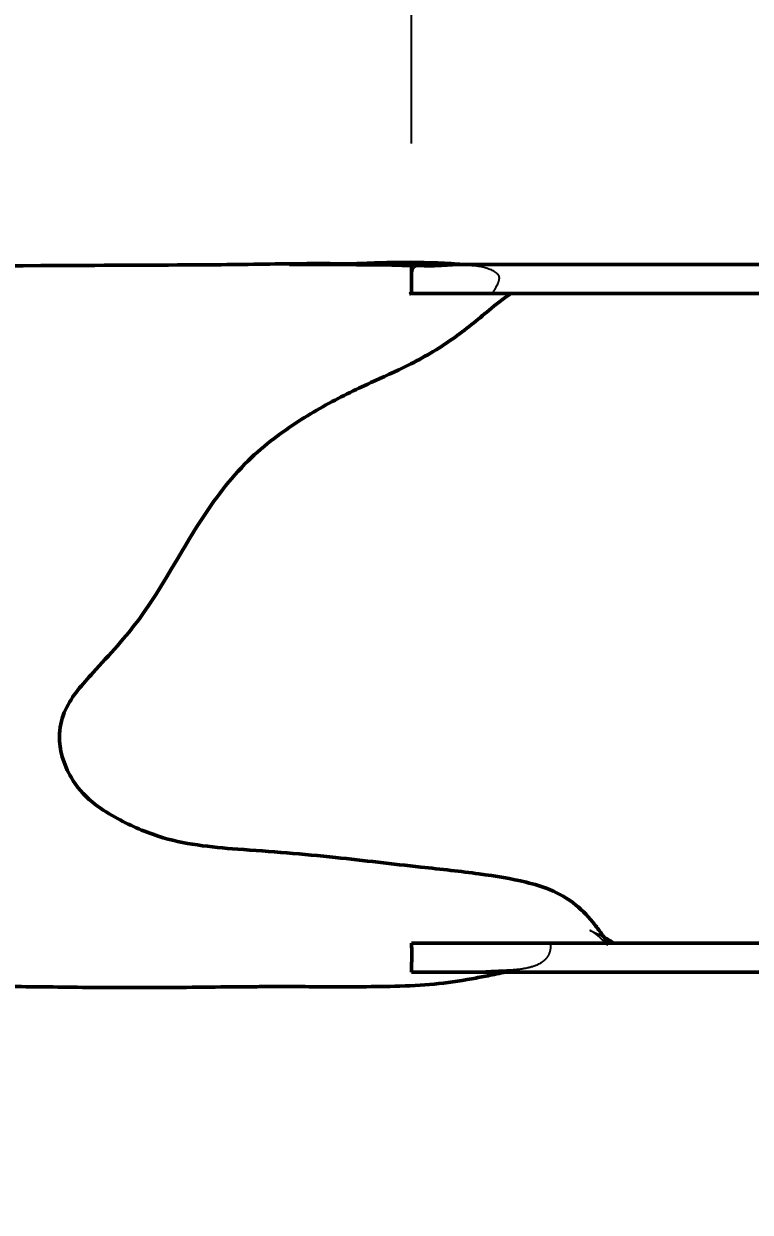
# Model space of a CAD drawing. Header units: millimetres. Extents: x 0 to 420, y 0 to 297.
# Drawn here: x 238.36 to 250.94, y 205.37 to 225.95 of the extents above; entities that cross this region are included whole.
import ezdxf

# ---------------------------------------------------------------- set-up
doc = ezdxf.new("R2010")
doc.units = ezdxf.units.MM
doc.header["$LTSCALE"] = 0.75
doc.linetypes.add('HIDDEN2', pattern=[4.7625, 3.175, -1.5875])
for name, color, linetype, lineweight in [('FD_Dimensions', 7, 'Continuous', 25), ('Hidden', 7, 'HIDDEN2', 25), ('Visible', 7, 'Continuous', 50)]:
    doc.layers.add(name, color=color, linetype=linetype, lineweight=lineweight)
doc.styles.get("Standard").update_dxf_attribs({"font": 'arial.ttf'})
doc.dimstyles.new('Dim-ISO-25', dxfattribs={"dimtxt": 3.5, "dimasz": 3.5, "dimexe": 2.1, "dimexo": 2.1, "dimgap": 1.4, "dimtad": 1, "dimzin": 12, "dimdsep": 46, "dimtxsty": 'Standard', "dimcen": 0, "dimazin": 3, "dimtp": 0.1, "dimtm": 0.1, "dimtfac": 0.714286, "dimtmove": 0, "dimatfit": 3, "dimfxl": 1, "dimtzin": 12, "dimarcsym": 0})

# ---------------------------------------------------------------- blocks, each defined once
blk = doc.blocks.new('*D54')
at = {"layer": 'Defpoints', "color": 0, "transparency": 16777216}
for p in [(203.828125, 215.942177), (311.328125, 215.942177), (311.328125, 178.877675)]:
    blk.add_point(p, dxfattribs=at)
at = {"layer": 'FD_Dimensions', "color": 0, "lineweight": -2, "transparency": 16777216}
for p, q in [((203.828125, 213.842177), (203.828125, 176.777675)), ((311.328125, 213.842177), (311.328125, 176.777675)), ((207.328125, 178.877675), (307.828125, 178.877675))]:
    blk.add_line(p, q, dxfattribs=at)
at = {"layer": 'FD_Dimensions', "color": 0, "transparency": 16777216}
for points in [[(207.328125, 179.461009), (207.328125, 178.294342), (203.828125, 178.877675)], [(307.828125, 179.461009), (307.828125, 178.294342), (311.328125, 178.877675)]]:
    blk.add_solid(points, dxfattribs=at)
at = {"layer": 'FD_Dimensions', "color": 0, "transparency": 16777216, "insert": (257.578125, 182.065874), "char_height": 3.5, "attachment_point": 5}
blk.add_mtext('430', dxfattribs=at)
blk = doc.blocks.new('*D56')
at = {"layer": 'Defpoints', "color": 0, "transparency": 16777216}
for p in [(310.078125, 246.667739), (310.078125, 218.777114), (203.828125, 216.61205)]:
    blk.add_point(p, dxfattribs=at)
at = {"layer": 'FD_Dimensions', "color": 0, "lineweight": -2, "transparency": 16777216}
for p, q in [((203.828125, 218.71205), (203.828125, 248.767739)), ((310.078125, 220.877114), (310.078125, 248.767739)), ((207.328125, 246.667739), (306.578125, 246.667739))]:
    blk.add_line(p, q, dxfattribs=at)
at = {"layer": 'FD_Dimensions', "color": 0, "transparency": 16777216}
for points in [[(207.328125, 247.251072), (207.328125, 246.084405), (203.828125, 246.667739)], [(306.578125, 247.251072), (306.578125, 246.084405), (310.078125, 246.667739)]]:
    blk.add_solid(points, dxfattribs=at)
at = {"layer": 'FD_Dimensions', "color": 0, "transparency": 16777216, "insert": (256.953125, 249.854744), "char_height": 3.5, "attachment_point": 5}
blk.add_mtext('425', dxfattribs=at)
blk = doc.blocks.new('*D59')
at = {"layer": 'Defpoints', "color": 0, "transparency": 16777216}
for p in [(203.828125, 215.942177), (262.578125, 209.277114), (262.578125, 188.769301)]:
    blk.add_point(p, dxfattribs=at)
at = {"layer": 'FD_Dimensions', "color": 0, "lineweight": -2, "transparency": 16777216}
for p, q in [((203.828125, 213.842177), (203.828125, 186.669301)), ((262.578125, 207.177114), (262.578125, 186.669301)), ((207.328125, 188.769301), (259.078125, 188.769301))]:
    blk.add_line(p, q, dxfattribs=at)
at = {"layer": 'FD_Dimensions', "color": 0, "transparency": 16777216}
for points in [[(207.328125, 189.352635), (207.328125, 188.185968), (203.828125, 188.769301)], [(259.078125, 189.352635), (259.078125, 188.185968), (262.578125, 188.769301)]]:
    blk.add_solid(points, dxfattribs=at)
at = {"layer": 'FD_Dimensions', "color": 0, "transparency": 16777216, "insert": (233.203125, 191.9575), "char_height": 3.5, "attachment_point": 5}
blk.add_mtext('235', dxfattribs=at)
blk = doc.blocks.new('*D61')
at = {"layer": 'Defpoints', "color": 0, "transparency": 16777216}
for p in [(203.828125, 215.942177), (252.578125, 209.277114), (252.578125, 198.932763)]:
    blk.add_point(p, dxfattribs=at)
at = {"layer": 'FD_Dimensions', "color": 0, "lineweight": -2, "transparency": 16777216}
for p, q in [((203.828125, 213.842177), (203.828125, 196.832763)), ((252.578125, 207.177114), (252.578125, 196.832763)), ((207.328125, 198.932763), (249.078125, 198.932763))]:
    blk.add_line(p, q, dxfattribs=at)
at = {"layer": 'FD_Dimensions', "color": 0, "transparency": 16777216}
for points in [[(207.328125, 199.516096), (207.328125, 198.349429), (203.828125, 198.932763)], [(249.078125, 199.516096), (249.078125, 198.349429), (252.578125, 198.932763)]]:
    blk.add_solid(points, dxfattribs=at)
at = {"layer": 'FD_Dimensions', "color": 0, "transparency": 16777216, "insert": (228.203125, 202.119768), "char_height": 3.5, "attachment_point": 5}
blk.add_mtext('195', dxfattribs=at)
blk = doc.blocks.new('*D63')
at = {"layer": 'Defpoints', "color": 0, "transparency": 16777216}
for p in [(245.078125, 231.620864), (245.078125, 221.777114), (203.828125, 216.61205)]:
    blk.add_point(p, dxfattribs=at)
at = {"layer": 'FD_Dimensions', "color": 0, "lineweight": -2, "transparency": 16777216}
for p, q in [((203.828125, 218.71205), (203.828125, 233.720864)), ((245.078125, 223.877114), (245.078125, 233.720864)), ((207.328125, 231.620864), (241.578125, 231.620864))]:
    blk.add_line(p, q, dxfattribs=at)
at = {"layer": 'FD_Dimensions', "color": 0, "transparency": 16777216}
for points in [[(207.328125, 232.204197), (207.328125, 231.03753), (203.828125, 231.620864)], [(241.578125, 232.204197), (241.578125, 231.03753), (245.078125, 231.620864)]]:
    blk.add_solid(points, dxfattribs=at)
at = {"layer": 'FD_Dimensions', "color": 0, "transparency": 16777216, "insert": (224.453125, 234.807869), "char_height": 3.5, "attachment_point": 5}
blk.add_mtext('165', dxfattribs=at)

msp = doc.modelspace()

# ---------------------------------------------------------------- linework, layer by layer
at = {"layer": 'Hidden'}
for points, knots in [([(245.3464, 221.7455), (245.2295, 221.7472), (245.1001, 221.7491), (244.7247, 221.7539), (244.4641, 221.7566), (243.8077, 221.7616), (243.4015, 221.7631), (242.931, 221.764), (242.8603, 221.7641), (242.7386, 221.7642), (242.6841, 221.7643), (242.6307, 221.7643), (242.6218, 221.7643), (242.6101, 221.7643), (242.6064, 221.7643), (242.5995, 221.7642), (242.5972, 221.7642), (242.5966, 221.7642), (242.5965, 221.7642), (242.5965, 221.7642), (242.5973, 221.7642), (242.6007, 221.7643), (242.6041, 221.7643), (242.6144, 221.7643), (242.6223, 221.7643), (242.6462, 221.7644), (242.6639, 221.7644), (242.7217, 221.7646), (242.765, 221.7648), (242.9304, 221.7658), (243.0588, 221.767), (243.4584, 221.7726), (243.721, 221.7805), (244.0042, 221.7903)], [0, 0, 0, 0, 0.1799533, 0.1799533, 0.5133199, 0.5133199, 0.9984418, 0.9984418, 1.0841191, 1.0841191, 1.1488855, 1.1488855, 1.1629088, 1.1629088, 1.1712344, 1.1712344, 1.1825449, 1.1825449, 1.1843895, 1.1843895, 1.1922999, 1.1922999, 1.2042303, 1.2042303, 1.2222337, 1.2222337, 1.2542828, 1.2542828, 1.3228321, 1.3228321, 1.5117187, 1.5117187, 1.91417, 1.91417, 1.91417, 1.91417]), ([(245.0824, 221.2958), (245.0813, 221.2922), (245.0808, 221.2881), (245.0803, 221.2858), (245.0801, 221.2856), (245.08, 221.2866), (245.08, 221.2872), (245.0799, 221.289), (245.0799, 221.2901), (245.0798, 221.293), (245.0798, 221.2949), (245.0798, 221.3002), (245.0798, 221.3039), (245.0797, 221.3186), (245.0797, 221.3404), (245.08, 221.3943), (245.0802, 221.4244), (245.0814, 221.4915), (245.0823, 221.5265), (245.0884, 221.6303), (245.0986, 221.6739), (245.1316, 221.7487), (245.1662, 221.7533), (245.2261, 221.7527), (245.2538, 221.7499), (245.3547, 221.7437), (245.4375, 221.7453), (245.5906, 221.7532), (245.6489, 221.757), (245.7698, 221.7643), (245.8318, 221.7679), (245.9756, 221.7716), (246.0596, 221.7709), (246.2961, 221.7487), (246.419, 221.7149), (246.5236, 221.6521), (246.547, 221.6354), (246.5723, 221.6062), (246.5779, 221.5974), (246.5847, 221.5834), (246.5871, 221.5769), (246.5904, 221.5631), (246.5913, 221.5563), (246.5919, 221.5403), (246.5911, 221.5316), (246.5863, 221.4996), (246.5779, 221.4755), (246.5415, 221.3826), (246.492, 221.3077), (246.4713, 221.2771)], [-0.47426118, -0.47426118, -0.47426118, -0.47426118, -0.46122757, -0.46122757, -0.45545989, -0.45545989, -0.45229031, -0.45229031, -0.4497379, -0.4497379, -0.44691994, -0.44691994, -0.44324302, -0.44324302, -0.43502492, -0.43502492, -0.427615, -0.427615, -0.41909229, -0.41909229, -0.39929348, -0.39929348, -0.35851466, -0.35851466, -0.33112567, -0.33112567, -0.27289422, -0.27289422, -0.24145303, -0.24145303, -0.21224153, -0.21224153, -0.17733793, -0.17733793, -0.11840765, -0.11840765, -0.10281874, -0.10281874, -0.09552258, -0.09552258, -0.09048534, -0.09048534, -0.08603469, -0.08603469, -0.08061214, -0.08061214, -0.06532047, -0.06532047, 0, 0, 0, 0]), ([(245.0469, 221.2695), (245.0469, 221.2695), (245.0471, 221.2696), (245.0481, 221.2702), (245.0494, 221.271), (245.0537, 221.2739), (245.0571, 221.2763), (245.0604, 221.2789)], [0.024476811, 0.024476811, 0.024476811, 0.024476811, 0.027824111, 0.027824111, 0.035333646, 0.035333646, 0.049061061, 0.049061061, 0.049061061, 0.049061061]), ([(245.0604, 221.2789), (245.0641, 221.2818), (245.0695, 221.2861), (245.0784, 221.2938), (245.081, 221.2961), (245.0837, 221.2985)], [0, 0, 0, 0, 0.015765886, 0.015765886, 0.021823589, 0.021823589, 0.021823589, 0.021823589]), ([(248.4672, 209.9933), (248.4672, 209.9933), (248.4672, 209.9933), (248.4672, 209.9934), (248.4672, 209.9934), (248.4671, 209.9934), (248.4671, 209.9935), (248.4669, 209.9937), (248.4667, 209.9939), (248.4635, 209.9975), (248.4603, 210.001), (248.4404, 210.0231), (248.4229, 210.0417), (248.3716, 210.0939), (248.3354, 210.1277), (248.2716, 210.1797), (248.2482, 210.1974), (248.2139, 210.221), (248.2013, 210.2291), (248.1833, 210.2401), (248.1768, 210.2438), (248.1686, 210.2483), (248.1664, 210.2494), (248.1664, 210.2494), (248.1664, 210.2494), (248.1667, 210.2493), (248.1708, 210.2472), (248.1831, 210.2414), (248.1895, 210.2385), (248.2075, 210.2303), (248.2204, 210.2244), (248.2558, 210.2082), (248.2799, 210.197), (248.3381, 210.1688), (248.3734, 210.1507), (248.4088, 210.1315)], [0, 0, 0, 0, 0.00001198, 0.00001198, 0.00005992, 0.00005992, 0.00015578, 0.00015578, 0.00055141, 0.00055141, 0.0089914, 0.0089914, 0.05401835, 0.05401835, 0.13523568, 0.13523568, 0.18089436, 0.18089436, 0.21036747, 0.21036747, 0.23188604, 0.23188604, 0.25066412, 0.25066412, 0.25157663, 0.25157663, 0.27587365, 0.27587365, 0.29202204, 0.29202204, 0.31600819, 0.31600819, 0.35273392, 0.35273392, 0.40198861, 0.40198861, 0.40198861, 0.40198861]), ([(247.4814, 210.0271), (247.4835, 210.0116), (247.4844, 209.998), (247.4846, 209.9722), (247.4839, 209.9586), (247.4797, 209.9184), (247.474, 209.8928), (247.4629, 209.8583), (247.4591, 209.848), (247.4502, 209.8266), (247.4449, 209.8158), (247.439, 209.8054)], [-0.09351976, -0.09351976, -0.09351976, -0.09351976, -0.079204493, -0.079204493, -0.063261673, -0.063261673, -0.03132853, -0.03132853, -0.017395148, -0.017395148, 0, 0, 0, 0]), ([(248.4814, 210.0271), (248.4822, 210.026), (248.483, 210.0248), (248.4841, 210.0232), (248.4845, 210.0227), (248.485, 210.0219), (248.4852, 210.0217), (248.4854, 210.0213), (248.4855, 210.0212), (248.4857, 210.021), (248.4857, 210.021), (248.4858, 210.0209), (248.4858, 210.0208), (248.4858, 210.0208)], [0.586426308, 0.586426308, 0.586426308, 0.586426308, 0.5881276704, 0.5881276704, 0.5888999535, 0.5888999535, 0.5892601012, 0.5892601012, 0.589440175, 0.589440175, 0.5895302119, 0.5895302119, 0.5895752303, 0.5895752303, 0.5895752303, 0.5895752303]), ([(247.439, 209.8054), (247.4305, 209.7904), (247.4171, 209.7697), (247.3721, 209.7234), (247.3476, 209.7048), (247.2431, 209.6382), (247.1496, 209.6124), (246.9781, 209.5729), (246.8589, 209.5638), (246.6703, 209.5539), (246.5925, 209.5516), (246.5166, 209.5483)], [-0.67046607, -0.67046607, -0.67046607, -0.67046607, -0.63042125, -0.63042125, -0.59149965, -0.59149965, -0.46135017, -0.46135017, -0.19564447, -0.19564447, 0, 0, 0, 0]), ([(245.0836, 209.5271), (245.0806, 209.5426), (245.0787, 209.5654), (245.0782, 209.6045), (245.0781, 209.6115), (245.0782, 209.6204)], [-0.37912444, -0.37912444, -0.37912444, -0.37912444, -0.22308276, -0.22308276, -0.19793464, -0.19793464, -0.19793464, -0.19793464]), ([(246.5166, 209.5483), (246.5099, 209.548), (246.5032, 209.5477), (246.4906, 209.5472), (246.4846, 209.5469), (246.472, 209.5463), (246.4654, 209.5459), (246.4513, 209.5452), (246.4438, 209.5448), (246.425, 209.5438), (246.4138, 209.5431), (246.3717, 209.5405), (246.3414, 209.5384), (246.2772, 209.5333), (246.2436, 209.5303), (246.2107, 209.5271)], [-0.27759594, -0.27759594, -0.27759594, -0.27759594, -0.26032219, -0.26032219, -0.24481226, -0.24481226, -0.22746452, -0.22746452, -0.20781688, -0.20781688, -0.17776135, -0.17776135, -0.09514699, -0.09514699, 0, 0, 0, 0]), ([(242.9271, 209.2753), (242.9232, 209.2753), (242.92, 209.2754), (242.916, 209.2754), (242.9149, 209.2754), (242.9147, 209.2754), (242.9147, 209.2754), (242.9147, 209.2754), (242.918, 209.2754), (242.9266, 209.2753), (242.9297, 209.2753), (242.9334, 209.2753), (242.9342, 209.2753), (242.9342, 209.2753)], [1.215423434, 1.215423434, 1.215423434, 1.215423434, 1.225501176, 1.225501176, 1.234307521, 1.234307521, 1.235599276, 1.235599276, 1.252158239, 1.252158239, 1.269734772, 1.269734772, 1.286306066, 1.286306066, 1.286306066, 1.286306066])]:
    msp.add_open_spline(points, degree=3, knots=knots, dxfattribs=at)
for points in [[(245.0781, 221.7575), (245.1231, 221.7559), (245.1675, 221.7543), (245.2113, 221.7527)], [(245.9903, 221.7771), (246.0448, 221.7724), (246.0992, 221.7674), (246.1534, 221.7621)], [(245.0802, 221.2858), (245.0795, 221.2855), (245.0788, 221.2852), (245.0781, 221.2849)], [(245.0899, 221.2771), (245.0862, 221.3017), (245.0841, 221.3011), (245.0824, 221.2958)], [(247.0269, 209.5861), (246.9192, 209.5673), (246.8154, 209.5472), (246.7145, 209.5271)]]:
    msp.add_open_spline(points, degree=3, dxfattribs=at)
at = {"layer": 'Visible'}
for p, q in [((255.2314, 221.7771), (245.0781, 221.7771)), ((245.0781, 221.2771), (245.0781, 221.7771)), ((245.0781, 221.2771), (254.6032, 221.2771)), ((245.0781, 210.0271), (254.0706, 210.0271)), ((245.0781, 209.6204), (245.0781, 209.5271)), ((245.0781, 209.5271), (254.6325, 209.5271))]:
    msp.add_line(p, q, dxfattribs=at)
for points, knots in [([(223.1805, 220.7891), (225.2248, 221.0473), (227.2611, 221.187), (232.4934, 221.592), (235.7245, 221.7469), (238.9589, 221.7624)], [0, 0, 0, 0, 2.4867126, 2.4867126, 6.3722749, 6.3722749, 6.3722749, 6.3722749]), ([(241.4956, 221.7741), (242.0056, 221.7779), (242.4971, 221.7863), (243.3478, 221.796), (243.7103, 221.7964), (244.2616, 221.7852), (244.4496, 221.7797), (244.7839, 221.7684), (244.9335, 221.7628), (245.0781, 221.7575)], [0, 0, 0, 0, 0.6216669, 0.6216669, 1.0615796, 1.0615796, 1.2878986, 1.2878986, 1.463349, 1.463349, 1.463349, 1.463349]), ([(244.0042, 221.7903), (244.1197, 221.7943), (244.2386, 221.7987), (244.5506, 221.8099), (244.7483, 221.8158), (245.2539, 221.8192), (245.5711, 221.8097), (245.917, 221.7832), (245.9537, 221.7803), (245.9903, 221.7771)], [1.91416998, 1.91416998, 1.91416998, 1.91416998, 2.07822242, 2.07822242, 2.3256541, 2.3256541, 2.69871779, 2.69871779, 2.74304589, 2.74304589, 2.74304589, 2.74304589]), ([(246.7974, 221.2771), (246.6607, 221.1856), (246.5421, 221.0897), (246.2256, 220.8282), (246.0126, 220.6492), (245.5377, 220.3164), (245.2766, 220.1644), (244.7995, 219.9265), (244.5805, 219.8302), (244.0968, 219.6081), (243.8293, 219.4793), (243.2588, 219.1589), (242.9656, 218.9741), (242.5392, 218.6487), (242.3871, 218.5193), (242.2453, 218.38)], [0, 0, 0, 0, 0.2481765, 0.2481765, 0.6102233, 0.6102233, 0.9898194, 0.9898194, 1.3098903, 1.3098903, 1.7276721, 1.7276721, 2.1327338, 2.1327338, 2.3713402, 2.3713402, 2.3713402, 2.3713402]), ([(245.0781, 221.2849), (245.0724, 221.2823), (245.0669, 221.2797), (245.0583, 221.2755), (245.055, 221.2738), (245.0512, 221.2718), (245.0502, 221.2713), (245.0481, 221.2701), (245.0473, 221.2697), (245.047, 221.2695), (245.0469, 221.2695), (245.0469, 221.2695)], [0.000986707, 0.000986707, 0.000986707, 0.000986707, 0.009158028, 0.009158028, 0.015261214, 0.015261214, 0.018228396, 0.018228396, 0.022868204, 0.022868204, 0.024476811, 0.024476811, 0.024476811, 0.024476811]), ([(242.2453, 218.38), (241.9288, 218.0689), (241.6622, 217.7068), (241.0631, 216.7828), (240.7635, 216.1931), (240.129, 215.3265), (239.8433, 215.0197), (239.3828, 214.5137), (239.1948, 214.3112), (239.0234, 213.9407), (238.9878, 213.7999), (238.9736, 213.5407), (238.9866, 213.4193), (239.0466, 213.176), (239.097, 213.0524), (239.1672, 212.9244), (239.1744, 212.9117), (239.1817, 212.8991)], [0, 0, 0, 0, 0.5327987, 0.5327987, 1.3216886, 1.3216886, 1.8219587, 1.8219587, 2.1439151, 2.1439151, 2.3122821, 2.3122821, 2.456132, 2.456132, 2.6142775, 2.6142775, 2.6318853, 2.6318853, 2.6318853, 2.6318853]), ([(239.1817, 212.8991), (239.2755, 212.738), (239.4006, 212.591), (239.6678, 212.3703), (239.8046, 212.2858), (239.9422, 212.2092)], [0, 0, 0, 0, 0.22434854, 0.22434854, 0.41608938, 0.41608938, 0.41608938, 0.41608938]), ([(239.9422, 212.2092), (240.1809, 212.0762), (240.4312, 211.963), (241.1281, 211.7378), (241.6005, 211.6901), (242.6344, 211.6137), (243.2021, 211.572), (244.2543, 211.4575), (244.7455, 211.3986), (245.2384, 211.345)], [0, 0, 0, 0, 0.3324453, 0.3324453, 0.8937548, 0.8937548, 1.5797877, 1.5797877, 2.1922785, 2.1922785, 2.1922785, 2.1922785]), ([(245.2384, 211.345), (245.5871, 211.3071), (245.9381, 211.2703), (246.5446, 211.1868), (246.7991, 211.1451), (247.1982, 211.0483), (247.3374, 211.0088), (247.4771, 210.9514)], [0, 0, 0, 0, 0.4334553, 0.4334553, 0.8690137, 0.8690137, 1.0933479, 1.0933479, 1.0933479, 1.0933479]), ([(247.4771, 210.9514), (247.6231, 210.8914), (247.7788, 210.8044), (248.0397, 210.5907), (248.1522, 210.4703), (248.295, 210.2892), (248.3358, 210.2339), (248.3965, 210.1491), (248.4173, 210.1195), (248.4525, 210.0689), (248.467, 210.048), (248.4814, 210.0271)], [0, 0, 0, 0, 0.23437532, 0.23437532, 0.42913698, 0.42913698, 0.51120632, 0.51120632, 0.5551684, 0.5551684, 0.58642631, 0.58642631, 0.58642631, 0.58642631]), ([(248.4088, 210.1315), (248.4239, 210.1233), (248.4391, 210.1148), (248.4982, 210.0811), (248.5421, 210.0542), (248.5856, 210.0271)], [0.401988611, 0.401988611, 0.401988611, 0.401988611, 0.423024897, 0.423024897, 0.484493208, 0.484493208, 0.484493208, 0.484493208]), ([(245.0782, 209.6204), (245.0782, 209.6364), (245.0783, 209.6584), (245.0788, 209.7028), (245.0789, 209.7207), (245.0792, 209.7528), (245.0792, 209.7653), (245.0793, 209.7906), (245.0794, 209.8029), (245.0794, 209.832), (245.0793, 209.8483), (245.0791, 209.8896), (245.0789, 209.9128), (245.0784, 209.9742), (245.0781, 210.0034), (245.0781, 210.0271)], [-0.19793464, -0.19793464, -0.19793464, -0.19793464, -0.15248123, -0.15248123, -0.12822139, -0.12822139, -0.11401683, -0.11401683, -0.10112564, -0.10112564, -0.08390137, -0.08390137, -0.05586305, -0.05586305, 0, 0, 0, 0]), ([(246.7145, 209.5271), (246.6052, 209.5053), (246.4993, 209.4835), (246.3036, 209.4449), (246.213, 209.4275), (246.1213, 209.411)], [0.15595284, 0.15595284, 0.15595284, 0.15595284, 0.32484838, 0.32484838, 0.47489106, 0.47489106, 0.47489106, 0.47489106]), ([(245.4677, 209.3194), (245.2626, 209.2998), (245.024, 209.2876), (244.3606, 209.2697), (243.9096, 209.2722), (243.339, 209.2738), (243.2532, 209.2741), (243.1055, 209.2746), (243.0411, 209.2749), (242.9654, 209.2752), (242.946, 209.2753), (242.9304, 209.2753), (242.9287, 209.2753), (242.9271, 209.2753)], [0, 0, 0, 0, 0.3521876, 0.3521876, 0.9863002, 0.9863002, 1.0972836, 1.0972836, 1.1807617, 1.1807617, 1.2113706, 1.2113706, 1.2154234, 1.2154234, 1.2154234, 1.2154234]), ([(242.9342, 209.2753), (242.9342, 209.2753), (242.9334, 209.2753), (242.9281, 209.2753), (242.9194, 209.2753), (242.8894, 209.2754), (242.8634, 209.2754), (242.7839, 209.2753), (242.7226, 209.2752), (242.5513, 209.2747), (242.4301, 209.274), (242.1369, 209.2719), (241.9574, 209.2702), (241.5156, 209.2657), (241.2463, 209.2626), (240.4523, 209.2557), (239.9026, 209.2549), (239.1455, 209.2649), (238.9165, 209.2688), (238.4925, 209.2737), (238.2991, 209.2746), (237.9927, 209.2744), (237.8806, 209.274), (237.6926, 209.2734), (237.6232, 209.2732), (237.4785, 209.2728), (237.4023, 209.2727), (237.3273, 209.2727)], [1.2863061, 1.2863061, 1.2863061, 1.2863061, 1.3026157, 1.3026157, 1.3484732, 1.3484732, 1.4231453, 1.4231453, 1.5475899, 1.5475899, 1.7363841, 1.7363841, 1.9722433, 1.9722433, 2.3033517, 2.3033517, 2.9429513, 2.9429513, 3.2265016, 3.2265016, 3.5198287, 3.5198287, 3.6774889, 3.6774889, 3.763241, 3.763241, 3.8535312, 3.8535312, 3.8535312, 3.8535312])]:
    msp.add_open_spline(points, degree=3, knots=knots, dxfattribs=at)
for points in [[(238.9589, 221.7624), (239.8036, 221.7665), (240.6631, 221.7678), (241.4956, 221.7741)], [(246.1213, 209.411), (245.8946, 209.3703), (245.6835, 209.3399), (245.4677, 209.3194)]]:
    msp.add_open_spline(points, degree=3, dxfattribs=at)

# ---------------------------------------------------------------- dimensions: what is measured, and where the dimension line sits
at = {"layer": 'FD_Dimensions'}
for base, p1, p2, picture, middle in [((310.0781, 246.6677), (203.8281, 216.6121), (310.0781, 218.7771), '*D56', (256.9531, 249.8547)), ((245.0781, 231.6209), (203.8281, 216.6121), (245.0781, 221.7771), '*D63', (224.4531, 234.8079)), ((311.3281, 178.8777), (203.8281, 215.9422), (311.3281, 215.9422), '*D54', (257.5781, 182.0659)), ((262.5781, 188.7693), (203.8281, 215.9422), (262.5781, 209.2771), '*D59', (233.2031, 191.9575)), ((252.5781, 198.9328), (203.8281, 215.9422), (252.5781, 209.2771), '*D61', (228.2031, 202.1198))]:
    dim = msp.add_linear_dim(base=base, p1=p1, p2=p2, dimstyle='Dim-ISO-25', override={"dimlfac": 4}, dxfattribs=at)
    dim.commit()
    dim.dimension.update_dxf_attribs({"geometry": picture, "text_midpoint": middle})

doc.saveas('drawing.dxf')
